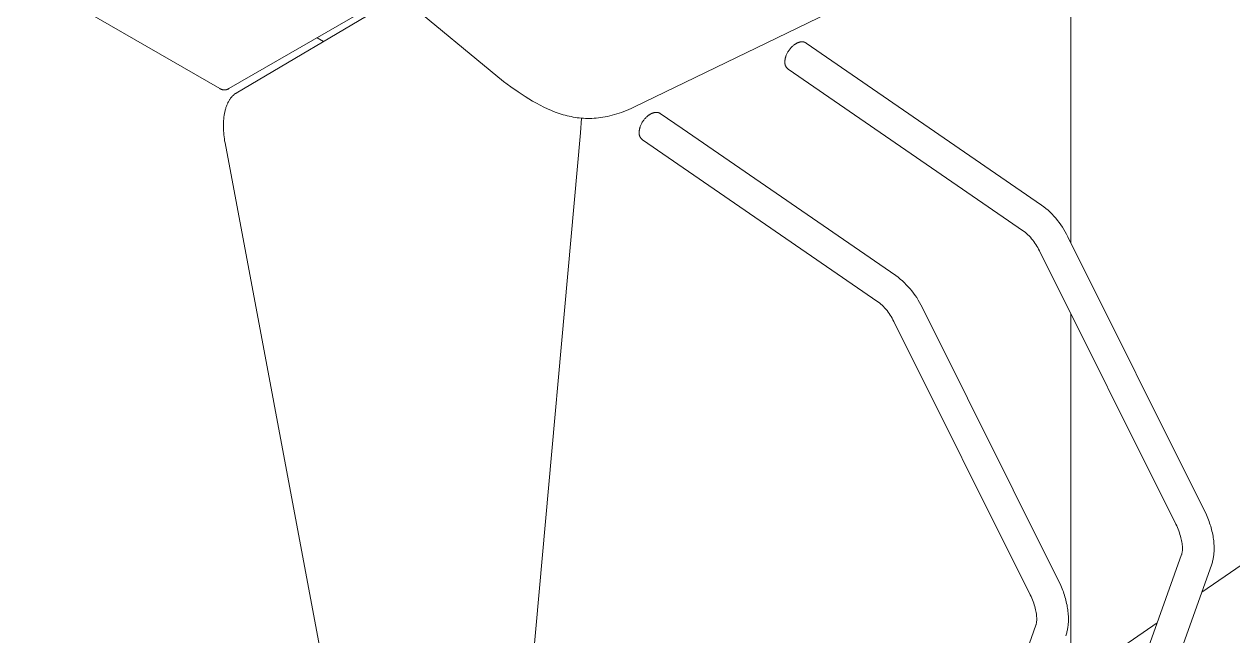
# Model space of a CAD drawing. Header units: millimetres. Extents: x -279 to 4999, y 61 to 3536.
# Drawn here: x 4465.4 to 4810.3, y 1154.3 to 1328.9 of the extents above; entities that cross this region are included whole.
import ezdxf

# ---------------------------------------------------------------- set-up
doc = ezdxf.new("R2010")
doc.units = ezdxf.units.MM
doc.layers.add('ZANO_R', color=7, linetype='Continuous', lineweight=0)

msp = doc.modelspace()

# ---------------------------------------------------------------- linework, layer by layer
at = {"layer": 'ZANO_R'}
for p, q in [((4521.23, 1310.47), (3485.72, 1908.31)), ((4639.34, 1305.19), (4762.13, 1364.67)), ((4764.04, 1266.49), (4764.04, 1365.78)), ((4602.19, 1312.56), (4570.25, 1338.91)), ((4570.25, 1337.28), (4523.81, 1310.47)), ((4569.4, 1334.89), (4525.9, 1309.22)), ((4550.83, 1323.93), (4548.98, 1325)), ((4683.23, 1320.81), (4683.35, 1321.01)), ((4683.35, 1321.01), (4683.47, 1321.21)), ((4683.47, 1321.21), (4683.6, 1321.4)), ((4683.6, 1321.4), (4683.74, 1321.59)), ((4683.74, 1321.59), (4683.88, 1321.78)), ((4683.88, 1321.78), (4684.03, 1321.96)), ((4684.03, 1321.96), (4684.18, 1322.13)), ((4684.18, 1322.13), (4684.33, 1322.29)), ((4684.33, 1322.29), (4684.49, 1322.45)), ((4684.49, 1322.45), (4684.65, 1322.6)), ((4684.65, 1322.6), (4684.81, 1322.74)), ((4684.81, 1322.74), (4684.97, 1322.87)), ((4684.97, 1322.87), (4685.13, 1323)), ((4685.13, 1323), (4685.21, 1323.05)), ((4685.21, 1323.05), (4685.29, 1323.11)), ((4685.29, 1323.11), (4685.37, 1323.16)), ((4685.37, 1323.16), (4685.45, 1323.21)), ((4685.45, 1323.21), (4685.53, 1323.26)), ((4685.53, 1323.26), (4685.61, 1323.31)), ((4685.61, 1323.31), (4685.69, 1323.36)), ((4685.69, 1323.36), (4685.77, 1323.4)), ((4685.77, 1323.4), (4685.85, 1323.44)), ((4685.85, 1323.44), (4685.92, 1323.48)), ((4685.92, 1323.48), (4686, 1323.52)), ((4686, 1323.52), (4686.09, 1323.55)), ((4686.09, 1323.55), (4686.17, 1323.59)), ((4686.17, 1323.59), (4686.25, 1323.62)), ((4686.25, 1323.62), (4686.34, 1323.65)), ((4686.34, 1323.65), (4686.42, 1323.68)), ((4686.42, 1323.68), (4686.5, 1323.71)), ((4686.5, 1323.71), (4686.59, 1323.73)), ((4686.59, 1323.73), (4686.68, 1323.75)), ((4686.68, 1323.75), (4686.76, 1323.77)), ((4686.76, 1323.77), (4686.85, 1323.79)), ((4686.85, 1323.79), (4686.93, 1323.81)), ((4686.93, 1323.81), (4687.02, 1323.82)), ((4687.02, 1323.82), (4687.1, 1323.83)), ((4687.1, 1323.83), (4687.19, 1323.83)), ((4687.19, 1323.83), (4687.27, 1323.84)), ((4687.27, 1323.84), (4687.36, 1323.84)), ((4687.36, 1323.84), (4687.44, 1323.84)), ((4687.44, 1323.84), (4687.48, 1323.84)), ((4687.48, 1323.84), (4687.52, 1323.83)), ((4687.52, 1323.83), (4687.56, 1323.83)), ((4687.56, 1323.83), (4687.6, 1323.83)), ((4687.6, 1323.83), (4687.64, 1323.82)), ((4687.64, 1323.82), (4687.68, 1323.82)), ((4687.68, 1323.82), (4687.72, 1323.81)), ((4687.72, 1323.81), (4687.76, 1323.8)), ((4687.76, 1323.8), (4687.8, 1323.8)), ((4687.8, 1323.8), (4687.84, 1323.79)), ((4687.84, 1323.79), (4687.88, 1323.78)), ((4687.88, 1323.78), (4687.92, 1323.77)), ((4687.92, 1323.77), (4687.96, 1323.76)), ((4687.96, 1323.76), (4688, 1323.75)), ((4688, 1323.75), (4688.03, 1323.74)), ((4688.03, 1323.74), (4688.07, 1323.72)), ((4688.07, 1323.72), (4688.11, 1323.71)), ((4688.11, 1323.71), (4688.14, 1323.69)), ((4688.14, 1323.69), (4688.18, 1323.68)), ((4688.18, 1323.68), (4688.22, 1323.66)), ((4688.22, 1323.66), (4688.25, 1323.65)), ((4688.25, 1323.65), (4688.29, 1323.63)), ((4688.29, 1323.63), (4688.32, 1323.61)), ((4688.32, 1323.61), (4688.35, 1323.59)), ((4688.35, 1323.59), (4688.39, 1323.57)), ((4688.39, 1323.57), (4688.42, 1323.55)), ((4688.42, 1323.55), (4688.45, 1323.53)), ((4688.45, 1323.53), (4688.49, 1323.51)), ((4688.5, 1323.5), (4755.72, 1277.25)), ((4682.45, 1318.02), (4682.46, 1318.11)), ((4682.45, 1317.94), (4682.45, 1318.02)), ((4682.45, 1317.86), (4682.45, 1317.94)), ((4682.46, 1317.77), (4682.45, 1317.86)), ((4682.46, 1318.27), (4682.47, 1318.36)), ((4682.46, 1318.19), (4682.46, 1318.27)), ((4682.46, 1318.11), (4682.46, 1318.19)), ((4682.46, 1317.69), (4682.46, 1317.77)), ((4682.47, 1317.61), (4682.46, 1317.69)), ((4682.47, 1318.44), (4682.48, 1318.53)), ((4682.47, 1318.36), (4682.47, 1318.44)), ((4682.49, 1317.53), (4682.47, 1317.61)), ((4682.48, 1318.53), (4682.49, 1318.62)), ((4682.49, 1318.62), (4682.5, 1318.71)), ((4682.5, 1317.44), (4682.49, 1317.53)), ((4682.5, 1318.71), (4682.52, 1318.81)), ((4682.52, 1318.81), (4682.53, 1318.9)), ((4682.53, 1318.9), (4682.55, 1318.99)), ((4682.55, 1318.99), (4682.57, 1319.09)), ((4682.57, 1319.09), (4682.59, 1319.19)), ((4682.59, 1319.19), (4682.62, 1319.28)), ((4682.62, 1319.28), (4682.64, 1319.38)), ((4682.64, 1319.38), (4682.67, 1319.48)), ((4682.67, 1319.48), (4682.7, 1319.58)), ((4682.7, 1319.58), (4682.73, 1319.68)), ((4682.73, 1319.68), (4682.77, 1319.78)), ((4682.77, 1319.78), (4682.85, 1319.99)), ((4682.85, 1319.99), (4682.93, 1320.19)), ((4682.93, 1320.19), (4683.02, 1320.4)), ((4683.02, 1320.4), (4683.12, 1320.6)), ((4683.12, 1320.6), (4683.23, 1320.81)), ((4682.52, 1317.36), (4682.5, 1317.44)), ((4682.54, 1317.28), (4682.52, 1317.36)), ((4682.57, 1317.2), (4682.54, 1317.28)), ((4682.59, 1317.12), (4682.57, 1317.2)), ((4682.62, 1317.05), (4682.59, 1317.12)), ((4682.66, 1316.97), (4682.62, 1317.05)), ((4682.69, 1316.9), (4682.66, 1316.97)), ((4682.73, 1316.82), (4682.69, 1316.9)), ((4682.77, 1316.75), (4682.73, 1316.82)), ((4682.81, 1316.68), (4682.77, 1316.75)), ((4682.85, 1316.61), (4682.81, 1316.68)), ((4682.9, 1316.54), (4682.85, 1316.61)), ((4682.95, 1316.47), (4682.9, 1316.54)), ((4683, 1316.41), (4682.95, 1316.47)), ((4683.06, 1316.34), (4683, 1316.41)), ((4683.11, 1316.28), (4683.06, 1316.34)), ((4683.17, 1316.22), (4683.11, 1316.28)), ((4683.23, 1316.17), (4683.17, 1316.22)), ((4683.3, 1316.11), (4683.23, 1316.17)), ((4683.36, 1316.06), (4683.3, 1316.11)), ((4750.6, 1269.8), (4683.41, 1316.02)), ((4602.19, 1312.56), (4604.25, 1311.04)), ((4604.25, 1311.04), (4606.31, 1309.58)), ((4521.31, 1310.42), (4521.23, 1310.47)), ((4521.38, 1310.38), (4521.31, 1310.42)), ((4521.46, 1310.35), (4521.38, 1310.38)), ((4521.54, 1310.31), (4521.46, 1310.35)), ((4521.62, 1310.28), (4521.54, 1310.31)), ((4521.71, 1310.25), (4521.62, 1310.28)), ((4521.79, 1310.22), (4521.71, 1310.25)), ((4521.87, 1310.2), (4521.79, 1310.22)), ((4521.96, 1310.18), (4521.87, 1310.2)), ((4522.04, 1310.16), (4521.96, 1310.18)), ((4522.13, 1310.15), (4522.04, 1310.16)), ((4522.22, 1310.14), (4522.13, 1310.15)), ((4522.3, 1310.13), (4522.22, 1310.14)), ((4522.39, 1310.12), (4522.3, 1310.13)), ((4522.48, 1310.12), (4522.39, 1310.12)), ((4522.57, 1310.12), (4522.48, 1310.12)), ((4522.65, 1310.12), (4522.57, 1310.12)), ((4522.74, 1310.13), (4522.65, 1310.12)), ((4522.83, 1310.14), (4522.74, 1310.13)), ((4522.91, 1310.15), (4522.83, 1310.14)), ((4523, 1310.16), (4522.91, 1310.15)), ((4523.08, 1310.18), (4523, 1310.16)), ((4523.17, 1310.2), (4523.08, 1310.18)), ((4523.25, 1310.22), (4523.17, 1310.2)), ((4523.34, 1310.25), (4523.25, 1310.22)), ((4523.42, 1310.28), (4523.34, 1310.25)), ((4523.5, 1310.31), (4523.42, 1310.28)), ((4523.58, 1310.35), (4523.5, 1310.31)), ((4523.66, 1310.38), (4523.58, 1310.35)), ((4523.74, 1310.42), (4523.66, 1310.38)), ((4523.81, 1310.47), (4523.74, 1310.42)), ((4523.85, 1307.07), (4523.95, 1307.24)), ((4523.95, 1307.24), (4524.06, 1307.4)), ((4524.06, 1307.4), (4524.17, 1307.56)), ((4524.17, 1307.56), (4524.28, 1307.72)), ((4524.28, 1307.72), (4524.39, 1307.87)), ((4524.39, 1307.87), (4524.51, 1308.01)), ((4524.51, 1308.01), (4524.62, 1308.15)), ((4524.62, 1308.15), (4524.74, 1308.28)), ((4524.74, 1308.28), (4524.87, 1308.41)), ((4524.87, 1308.41), (4524.99, 1308.53)), ((4524.99, 1308.53), (4525.12, 1308.64)), ((4525.12, 1308.64), (4525.24, 1308.75)), ((4525.24, 1308.75), (4525.37, 1308.85)), ((4525.37, 1308.85), (4525.5, 1308.95)), ((4525.5, 1308.95), (4525.63, 1309.05)), ((4525.63, 1309.05), (4525.77, 1309.13)), ((4525.77, 1309.13), (4525.9, 1309.22)), ((4606.31, 1309.58), (4608.39, 1308.2)), ((4608.39, 1308.2), (4609.43, 1307.54)), ((4609.43, 1307.54), (4610.48, 1306.91)), ((4522.54, 1303.4), (4522.65, 1303.89)), ((4522.65, 1303.89), (4522.7, 1304.14)), ((4522.7, 1304.14), (4522.76, 1304.38)), ((4522.76, 1304.38), (4522.83, 1304.61)), ((4522.83, 1304.61), (4522.9, 1304.84)), ((4522.9, 1304.84), (4522.97, 1305.07)), ((4522.97, 1305.07), (4523.04, 1305.29)), ((4523.04, 1305.29), (4523.12, 1305.51)), ((4523.12, 1305.51), (4523.2, 1305.72)), ((4523.2, 1305.72), (4523.28, 1305.93)), ((4523.28, 1305.93), (4523.37, 1306.13)), ((4523.37, 1306.13), (4523.46, 1306.33)), ((4523.46, 1306.33), (4523.55, 1306.52)), ((4523.55, 1306.52), (4523.65, 1306.71)), ((4523.65, 1306.71), (4523.75, 1306.89)), ((4523.75, 1306.89), (4523.85, 1307.07)), ((4610.48, 1306.91), (4611.54, 1306.31)), ((4611.54, 1306.31), (4612.6, 1305.73)), ((4612.6, 1305.73), (4613.67, 1305.19)), ((4613.67, 1305.19), (4614.75, 1304.68)), ((4614.75, 1304.68), (4615.84, 1304.21)), ((4615.84, 1304.21), (4616.94, 1303.78)), ((4616.94, 1303.78), (4617.5, 1303.57)), ((4635.17, 1303.47), (4635.85, 1303.71)), ((4635.85, 1303.71), (4636.54, 1303.96)), ((4636.54, 1303.96), (4637.23, 1304.24)), ((4637.23, 1304.24), (4637.92, 1304.54)), ((4637.92, 1304.54), (4638.63, 1304.85)), ((4638.63, 1304.85), (4639.34, 1305.19)), ((4522.23, 1300.16), (4522.25, 1300.72)), ((4522.25, 1300.72), (4522.28, 1301.28)), ((4522.28, 1301.28), (4522.32, 1301.82)), ((4522.32, 1301.82), (4522.38, 1302.36)), ((4522.38, 1302.36), (4522.46, 1302.88)), ((4522.46, 1302.88), (4522.54, 1303.4)), ((4617.5, 1303.57), (4618.05, 1303.38)), ((4618.05, 1303.38), (4618.61, 1303.2)), ((4618.61, 1303.2), (4619.17, 1303.04)), ((4619.17, 1303.04), (4619.74, 1302.88)), ((4619.74, 1302.88), (4620.31, 1302.73)), ((4620.31, 1302.73), (4620.88, 1302.6)), ((4620.88, 1302.6), (4621.46, 1302.48)), ((4621.46, 1302.48), (4622.03, 1302.37)), ((4622.03, 1302.37), (4622.62, 1302.27)), ((4622.62, 1302.27), (4623.2, 1302.19)), ((4623.2, 1302.19), (4623.79, 1302.12)), ((4623.79, 1302.12), (4624.39, 1302.06)), ((4624.13, 1297.82), (4624.46, 1302.06)), ((4624.39, 1302.06), (4624.98, 1302.02)), ((4624.98, 1302.02), (4625.59, 1301.99)), ((4625.59, 1301.99), (4626.19, 1301.98)), ((4626.19, 1301.98), (4626.8, 1301.98)), ((4626.8, 1301.98), (4627.42, 1302)), ((4627.42, 1302), (4628.04, 1302.03)), ((4628.04, 1302.03), (4628.66, 1302.08)), ((4628.66, 1302.08), (4629.29, 1302.14)), ((4629.29, 1302.14), (4629.92, 1302.22)), ((4629.92, 1302.22), (4630.56, 1302.32)), ((4630.56, 1302.32), (4631.2, 1302.43)), ((4631.2, 1302.43), (4631.85, 1302.56)), ((4631.85, 1302.56), (4632.5, 1302.7)), ((4632.5, 1302.7), (4633.16, 1302.87)), ((4633.16, 1302.87), (4633.83, 1303.05)), ((4633.83, 1303.05), (4634.49, 1303.25)), ((4634.49, 1303.25), (4635.17, 1303.47)), ((4641.36, 1300.05), (4641.45, 1300.26)), ((4641.45, 1300.26), (4641.55, 1300.46)), ((4641.55, 1300.46), (4641.66, 1300.67)), ((4641.66, 1300.67), (4641.78, 1300.87)), ((4641.78, 1300.87), (4641.9, 1301.07)), ((4641.9, 1301.07), (4642.03, 1301.26)), ((4642.03, 1301.26), (4642.17, 1301.45)), ((4642.17, 1301.45), (4642.31, 1301.64)), ((4642.31, 1301.64), (4642.45, 1301.82)), ((4642.45, 1301.82), (4642.6, 1301.99)), ((4642.6, 1301.99), (4642.76, 1302.15)), ((4642.76, 1302.15), (4642.92, 1302.31)), ((4642.92, 1302.31), (4643.07, 1302.46)), ((4643.07, 1302.46), (4643.23, 1302.6)), ((4643.23, 1302.6), (4643.4, 1302.73)), ((4643.4, 1302.73), (4643.56, 1302.86)), ((4643.56, 1302.86), (4643.64, 1302.91)), ((4643.64, 1302.91), (4643.72, 1302.97)), ((4643.72, 1302.97), (4643.8, 1303.02)), ((4643.8, 1303.02), (4643.88, 1303.07)), ((4643.88, 1303.07), (4643.96, 1303.12)), ((4643.96, 1303.12), (4644.04, 1303.17)), ((4644.04, 1303.17), (4644.12, 1303.22)), ((4644.12, 1303.22), (4644.2, 1303.26)), ((4644.2, 1303.26), (4644.27, 1303.3)), ((4644.27, 1303.3), (4644.35, 1303.34)), ((4644.35, 1303.34), (4644.43, 1303.37)), ((4644.43, 1303.37), (4644.51, 1303.41)), ((4644.51, 1303.41), (4644.6, 1303.45)), ((4644.6, 1303.45), (4644.68, 1303.48)), ((4644.68, 1303.48), (4644.76, 1303.51)), ((4644.76, 1303.51), (4644.85, 1303.54)), ((4644.85, 1303.54), (4644.93, 1303.57)), ((4644.93, 1303.57), (4645.02, 1303.59)), ((4645.02, 1303.59), (4645.1, 1303.61)), ((4645.1, 1303.61), (4645.19, 1303.63)), ((4645.19, 1303.63), (4645.27, 1303.65)), ((4645.27, 1303.65), (4645.36, 1303.67)), ((4645.36, 1303.67), (4645.44, 1303.68)), ((4645.44, 1303.68), (4645.53, 1303.69)), ((4645.53, 1303.69), (4645.61, 1303.69)), ((4645.61, 1303.69), (4645.7, 1303.7)), ((4645.7, 1303.7), (4645.78, 1303.7)), ((4645.78, 1303.7), (4645.87, 1303.7)), ((4645.87, 1303.7), (4645.91, 1303.7)), ((4645.91, 1303.7), (4645.95, 1303.69)), ((4645.95, 1303.69), (4645.99, 1303.69)), ((4645.99, 1303.69), (4646.03, 1303.69)), ((4646.03, 1303.69), (4646.07, 1303.68)), ((4646.07, 1303.68), (4646.11, 1303.68)), ((4646.11, 1303.68), (4646.15, 1303.67)), ((4646.15, 1303.67), (4646.19, 1303.66)), ((4646.19, 1303.66), (4646.23, 1303.66)), ((4646.23, 1303.66), (4646.27, 1303.65)), ((4646.27, 1303.65), (4646.31, 1303.64)), ((4646.31, 1303.64), (4646.35, 1303.63)), ((4646.35, 1303.63), (4646.39, 1303.62)), ((4646.39, 1303.62), (4646.42, 1303.61)), ((4646.42, 1303.61), (4646.46, 1303.59)), ((4646.46, 1303.59), (4646.5, 1303.58)), ((4646.5, 1303.58), (4646.54, 1303.57)), ((4646.54, 1303.57), (4646.57, 1303.55)), ((4646.57, 1303.55), (4646.61, 1303.54)), ((4646.61, 1303.54), (4646.64, 1303.52)), ((4646.64, 1303.52), (4646.68, 1303.51)), ((4646.68, 1303.51), (4646.71, 1303.49)), ((4646.71, 1303.49), (4646.75, 1303.47)), ((4646.75, 1303.47), (4646.78, 1303.45)), ((4646.78, 1303.45), (4646.82, 1303.43)), ((4646.82, 1303.43), (4646.85, 1303.41)), ((4646.85, 1303.41), (4646.88, 1303.39)), ((4646.88, 1303.39), (4646.91, 1303.37)), ((4646.91, 1303.37), (4653.14, 1299.09)), ((4522.23, 1299.59), (4522.23, 1300.16)), ((4522.25, 1299.01), (4522.23, 1299.59)), ((4522.27, 1298.44), (4522.25, 1299.01)), ((4522.32, 1297.86), (4522.27, 1298.44)), ((4522.37, 1297.28), (4522.32, 1297.86)), ((4522.44, 1296.7), (4522.37, 1297.28)), ((4603.04, 1062.88), (4624.13, 1297.82)), ((4640.88, 1297.88), (4640.89, 1297.97)), ((4640.88, 1297.8), (4640.88, 1297.88)), ((4640.88, 1297.72), (4640.88, 1297.8)), ((4640.88, 1297.63), (4640.88, 1297.72)), ((4640.89, 1297.55), (4640.88, 1297.63)), ((4640.89, 1298.22), (4640.9, 1298.3)), ((4640.89, 1298.13), (4640.89, 1298.22)), ((4640.89, 1298.05), (4640.89, 1298.13)), ((4640.89, 1297.97), (4640.89, 1298.05)), ((4640.9, 1297.47), (4640.89, 1297.55)), ((4640.9, 1298.3), (4640.91, 1298.39)), ((4640.91, 1297.39), (4640.9, 1297.47)), ((4640.91, 1298.39), (4640.92, 1298.48)), ((4640.93, 1297.3), (4640.91, 1297.39)), ((4640.92, 1298.48), (4640.93, 1298.57)), ((4640.93, 1298.57), (4640.94, 1298.67)), ((4640.95, 1297.22), (4640.93, 1297.3)), ((4640.94, 1298.67), (4640.96, 1298.76)), ((4640.97, 1297.14), (4640.95, 1297.22)), ((4640.96, 1298.76), (4640.98, 1298.85)), ((4640.99, 1297.06), (4640.97, 1297.14)), ((4640.98, 1298.85), (4641, 1298.95)), ((4641.02, 1296.98), (4640.99, 1297.06)), ((4641, 1298.95), (4641.02, 1299.05)), ((4641.02, 1299.05), (4641.04, 1299.14)), ((4641.05, 1296.91), (4641.02, 1296.98)), ((4641.04, 1299.14), (4641.07, 1299.24)), ((4641.08, 1296.83), (4641.05, 1296.91)), ((4641.07, 1299.24), (4641.1, 1299.34)), ((4641.12, 1296.75), (4641.08, 1296.83)), ((4641.1, 1299.34), (4641.13, 1299.44)), ((4641.13, 1299.44), (4641.16, 1299.54)), ((4641.16, 1299.54), (4641.2, 1299.64)), ((4641.2, 1299.64), (4641.27, 1299.85)), ((4641.27, 1299.85), (4641.36, 1300.05)), ((4653.14, 1299.09), (4714.15, 1257.11)), ((4522.51, 1296.12), (4522.44, 1296.7)), ((4522.6, 1295.55), (4522.51, 1296.12)), ((4522.71, 1294.98), (4522.6, 1295.55)), ((4522.71, 1294.98), (4563.15, 1079.73)), ((4641.15, 1296.68), (4641.12, 1296.75)), ((4641.19, 1296.61), (4641.15, 1296.68)), ((4641.24, 1296.54), (4641.19, 1296.61)), ((4641.28, 1296.47), (4641.24, 1296.54)), ((4641.33, 1296.4), (4641.28, 1296.47)), ((4641.38, 1296.33), (4641.33, 1296.4)), ((4641.43, 1296.27), (4641.38, 1296.33)), ((4641.48, 1296.2), (4641.43, 1296.27)), ((4641.54, 1296.14), (4641.48, 1296.2)), ((4641.6, 1296.08), (4641.54, 1296.14)), ((4641.66, 1296.03), (4641.6, 1296.08)), ((4641.72, 1295.97), (4641.66, 1296.03)), ((4641.79, 1295.92), (4641.72, 1295.97)), ((4641.84, 1295.88), (4641.79, 1295.92)), ((4709.02, 1249.65), (4641.84, 1295.88)), ((4755.72, 1277.25), (4756.35, 1276.77)), ((4756.35, 1276.77), (4756.96, 1276.27)), ((4756.96, 1276.27), (4757.56, 1275.75)), ((4757.56, 1275.75), (4758.14, 1275.21)), ((4758.14, 1275.21), (4758.69, 1274.66)), ((4758.69, 1274.66), (4759.24, 1274.08)), ((4759.24, 1274.08), (4759.76, 1273.49)), ((4759.76, 1273.49), (4760.26, 1272.88)), ((4760.26, 1272.88), (4760.74, 1272.26)), ((4751, 1269.47), (4750.6, 1269.8)), ((4751.4, 1269.13), (4751, 1269.47)), ((4760.74, 1272.26), (4761.2, 1271.62)), ((4761.2, 1271.62), (4761.64, 1270.96)), ((4761.64, 1270.96), (4762.06, 1270.29)), ((4762.06, 1270.29), (4762.46, 1269.61)), ((4762.46, 1269.61), (4762.83, 1268.92)), ((4751.78, 1268.78), (4751.4, 1269.13)), ((4752.15, 1268.42), (4751.78, 1268.78)), ((4752.51, 1268.04), (4752.15, 1268.42)), ((4752.85, 1267.65), (4752.51, 1268.04)), ((4753.18, 1267.25), (4752.85, 1267.65)), ((4753.5, 1266.84), (4753.18, 1267.25)), ((4753.8, 1266.42), (4753.5, 1266.84)), ((4754.09, 1265.99), (4753.8, 1266.42)), ((4754.36, 1265.54), (4754.09, 1265.99)), ((4762.83, 1268.92), (4763.18, 1268.21)), ((4763.18, 1268.21), (4802.14, 1190.18)), ((4754.62, 1265.09), (4754.36, 1265.54)), ((4754.86, 1264.64), (4754.62, 1265.09)), ((4755.09, 1264.17), (4754.86, 1264.64)), ((4794.05, 1186.14), (4755.09, 1264.17)), ((4714.15, 1257.11), (4714.78, 1256.63)), ((4714.78, 1256.63), (4715.39, 1256.13)), ((4715.39, 1256.13), (4715.99, 1255.61)), ((4715.99, 1255.61), (4716.56, 1255.07)), ((4716.56, 1255.07), (4717.12, 1254.52)), ((4717.12, 1254.52), (4717.66, 1253.94)), ((4717.66, 1253.94), (4718.19, 1253.35)), ((4718.19, 1253.35), (4718.69, 1252.74)), ((4718.69, 1252.74), (4719.17, 1252.12)), ((4719.17, 1252.12), (4719.63, 1251.48)), ((4709.43, 1249.33), (4709.02, 1249.65)), ((4709.82, 1248.99), (4709.43, 1249.33)), ((4710.21, 1248.64), (4709.82, 1248.99)), ((4710.58, 1248.28), (4710.21, 1248.64)), ((4719.63, 1251.48), (4720.07, 1250.82)), ((4720.07, 1250.82), (4720.49, 1250.15)), ((4720.49, 1250.15), (4720.89, 1249.47)), ((4720.89, 1249.47), (4721.26, 1248.78)), ((4721.26, 1248.78), (4721.61, 1248.07)), ((4710.93, 1247.9), (4710.58, 1248.28)), ((4711.28, 1247.51), (4710.93, 1247.9)), ((4711.61, 1247.11), (4711.28, 1247.51)), ((4711.92, 1246.7), (4711.61, 1247.11)), ((4712.23, 1246.28), (4711.92, 1246.7)), ((4712.52, 1245.85), (4712.23, 1246.28)), ((4712.79, 1245.4), (4712.52, 1245.85)), ((4713.05, 1244.95), (4712.79, 1245.4)), ((4721.61, 1248.07), (4760.57, 1170.04)), ((4764.04, 1141.06), (4764.04, 1246.24)), ((4713.29, 1244.5), (4713.05, 1244.95)), ((4713.52, 1244.03), (4713.29, 1244.5)), ((4752.47, 1166), (4713.52, 1244.03)), ((4835.08, 1189.94), (4801.46, 1166.8)), ((4802.14, 1190.18), (4802.57, 1189.27)), ((4802.57, 1189.27), (4802.97, 1188.35)), ((4802.97, 1188.35), (4803.16, 1187.89)), ((4803.16, 1187.89), (4803.34, 1187.43)), ((4803.34, 1187.43), (4803.51, 1186.96)), ((4803.51, 1186.96), (4803.67, 1186.5)), ((4803.67, 1186.5), (4803.82, 1186.03)), ((4794.27, 1185.67), (4794.05, 1186.14)), ((4794.49, 1185.19), (4794.27, 1185.67)), ((4794.69, 1184.71), (4794.49, 1185.19)), ((4794.88, 1184.23), (4794.69, 1184.71)), ((4795.05, 1183.74), (4794.88, 1184.23)), ((4795.21, 1183.26), (4795.05, 1183.74)), ((4795.35, 1182.78), (4795.21, 1183.26)), ((4803.82, 1186.03), (4803.97, 1185.56)), ((4803.97, 1185.56), (4804.1, 1185.09)), ((4804.1, 1185.09), (4804.22, 1184.62)), ((4804.22, 1184.62), (4804.34, 1184.16)), ((4804.34, 1184.16), (4804.45, 1183.69)), ((4804.45, 1183.69), (4804.54, 1183.22)), ((4804.54, 1183.22), (4804.63, 1182.75)), ((4795.48, 1182.31), (4795.35, 1182.78)), ((4795.58, 1181.89), (4795.48, 1182.31)), ((4795.67, 1181.47), (4795.58, 1181.89)), ((4795.74, 1181.06), (4795.67, 1181.47)), ((4795.8, 1180.67), (4795.74, 1181.06)), ((4795.84, 1180.29), (4795.8, 1180.67)), ((4795.88, 1179.92), (4795.84, 1180.29)), ((4795.89, 1179.56), (4795.88, 1179.92)), ((4795.9, 1179.39), (4795.89, 1179.56)), ((4804.63, 1182.75), (4804.7, 1182.3)), ((4804.7, 1182.3), (4804.77, 1181.85)), ((4804.77, 1181.85), (4804.82, 1181.41)), ((4804.82, 1181.41), (4804.87, 1180.97)), ((4804.87, 1180.97), (4804.9, 1180.53)), ((4804.9, 1180.53), (4804.93, 1180.09)), ((4804.93, 1180.09), (4804.94, 1179.66)), ((4804.94, 1179.66), (4804.95, 1179.23)), ((4759.68, 1076.61), (4795.66, 1177.49)), ((4795.66, 1177.49), (4795.69, 1177.55)), ((4795.69, 1177.55), (4795.71, 1177.62)), ((4795.71, 1177.62), (4795.73, 1177.69)), ((4795.73, 1177.69), (4795.75, 1177.76)), ((4795.75, 1177.76), (4795.78, 1177.9)), ((4795.78, 1177.9), (4795.81, 1178.05)), ((4795.81, 1178.05), (4795.83, 1178.21)), ((4795.83, 1178.21), (4795.86, 1178.39)), ((4795.86, 1178.39), (4795.88, 1178.58)), ((4795.88, 1178.58), (4795.89, 1178.79)), ((4795.89, 1178.79), (4795.9, 1179)), ((4795.9, 1179.23), (4795.9, 1179.39)), ((4795.9, 1179), (4795.9, 1179.23)), ((4804.66, 1176.16), (4804.59, 1175.87)), ((4804.71, 1176.46), (4804.66, 1176.16)), ((4804.76, 1176.76), (4804.71, 1176.46)), ((4804.81, 1177.06), (4804.76, 1176.76)), ((4804.84, 1177.36), (4804.81, 1177.06)), ((4804.88, 1177.67), (4804.84, 1177.36)), ((4804.9, 1177.98), (4804.88, 1177.67)), ((4804.92, 1178.29), (4804.9, 1177.98)), ((4804.94, 1178.6), (4804.92, 1178.29)), ((4804.95, 1179.23), (4804.94, 1178.91)), ((4804.94, 1178.91), (4804.94, 1178.6)), ((4804.18, 1174.45), (4768.2, 1073.57)), ((4804.28, 1174.72), (4804.18, 1174.45)), ((4804.37, 1175.01), (4804.28, 1174.72)), ((4804.45, 1175.29), (4804.37, 1175.01)), ((4804.52, 1175.58), (4804.45, 1175.29)), ((4804.59, 1175.87), (4804.52, 1175.58)), ((4760.57, 1170.04), (4761, 1169.13)), ((4752.7, 1165.53), (4752.47, 1166)), ((4761, 1169.13), (4761.4, 1168.21)), ((4761.4, 1168.21), (4761.59, 1167.75)), ((4761.59, 1167.75), (4761.77, 1167.29)), ((4761.77, 1167.29), (4761.94, 1166.82)), ((4761.94, 1166.82), (4762.1, 1166.36)), ((4762.1, 1166.36), (4762.25, 1165.89)), ((4762.25, 1165.89), (4762.39, 1165.42)), ((4752.92, 1165.05), (4752.7, 1165.53)), ((4753.12, 1164.57), (4752.92, 1165.05)), ((4753.31, 1164.09), (4753.12, 1164.57)), ((4753.48, 1163.6), (4753.31, 1164.09)), ((4753.64, 1163.12), (4753.48, 1163.6)), ((4753.78, 1162.64), (4753.64, 1163.12)), ((4753.91, 1162.17), (4753.78, 1162.64)), ((4762.39, 1165.42), (4762.53, 1164.95)), ((4762.53, 1164.95), (4762.65, 1164.48)), ((4762.65, 1164.48), (4762.77, 1164.01)), ((4762.77, 1164.01), (4762.87, 1163.55)), ((4762.87, 1163.55), (4762.97, 1163.08)), ((4762.97, 1163.08), (4763.06, 1162.61)), ((4763.06, 1162.61), (4763.13, 1162.16)), ((4754.01, 1161.75), (4753.91, 1162.17)), ((4754.09, 1161.33), (4754.01, 1161.75)), ((4754.17, 1160.92), (4754.09, 1161.33)), ((4754.23, 1160.53), (4754.17, 1160.92)), ((4754.27, 1160.15), (4754.23, 1160.53)), ((4754.3, 1159.78), (4754.27, 1160.15)), ((4754.32, 1159.42), (4754.3, 1159.78)), ((4754.33, 1159.25), (4754.32, 1159.42)), ((4754.32, 1158.64), (4754.33, 1158.86)), ((4754.33, 1159.09), (4754.33, 1159.25)), ((4754.33, 1158.86), (4754.33, 1159.09)), ((4763.13, 1162.16), (4763.19, 1161.71)), ((4763.19, 1161.71), (4763.25, 1161.27)), ((4763.25, 1161.27), (4763.29, 1160.83)), ((4763.29, 1160.83), (4763.33, 1160.39)), ((4763.33, 1160.39), (4763.35, 1159.95)), ((4763.35, 1159.95), (4763.37, 1159.52)), ((4763.37, 1159.52), (4763.37, 1159.09)), ((4763.37, 1159.09), (4763.37, 1158.77)), ((4718.1, 1056.47), (4754.09, 1157.34)), ((4754.09, 1157.34), (4754.11, 1157.41)), ((4754.11, 1157.41), (4754.14, 1157.48)), ((4754.14, 1157.48), (4754.15, 1157.55)), ((4754.15, 1157.55), (4754.17, 1157.62)), ((4754.17, 1157.62), (4754.2, 1157.75)), ((4754.2, 1157.75), (4754.23, 1157.91)), ((4754.23, 1157.91), (4754.26, 1158.07)), ((4754.26, 1158.07), (4754.28, 1158.25)), ((4754.28, 1158.25), (4754.3, 1158.44)), ((4754.3, 1158.44), (4754.32, 1158.64)), ((4762.95, 1155.44), (4762.88, 1155.15)), ((4763.02, 1155.73), (4762.95, 1155.44)), ((4763.08, 1156.02), (4763.02, 1155.73)), ((4763.14, 1156.32), (4763.08, 1156.02)), ((4763.19, 1156.62), (4763.14, 1156.32)), ((4763.23, 1156.92), (4763.19, 1156.62)), ((4763.27, 1157.22), (4763.23, 1156.92)), ((4763.3, 1157.53), (4763.27, 1157.22)), ((4763.33, 1157.84), (4763.3, 1157.53)), ((4763.35, 1158.15), (4763.33, 1157.84)), ((4763.36, 1158.46), (4763.35, 1158.15)), ((4763.37, 1158.77), (4763.36, 1158.46)), ((4788.73, 1158.04), (4764.04, 1141.06)), ((4762.71, 1154.58), (4762.61, 1154.31)), ((4762.79, 1154.87), (4762.71, 1154.58)), ((4762.88, 1155.15), (4762.79, 1154.87))]:
    msp.add_line(p, q, dxfattribs=at)

doc.saveas('drawing.dxf')
